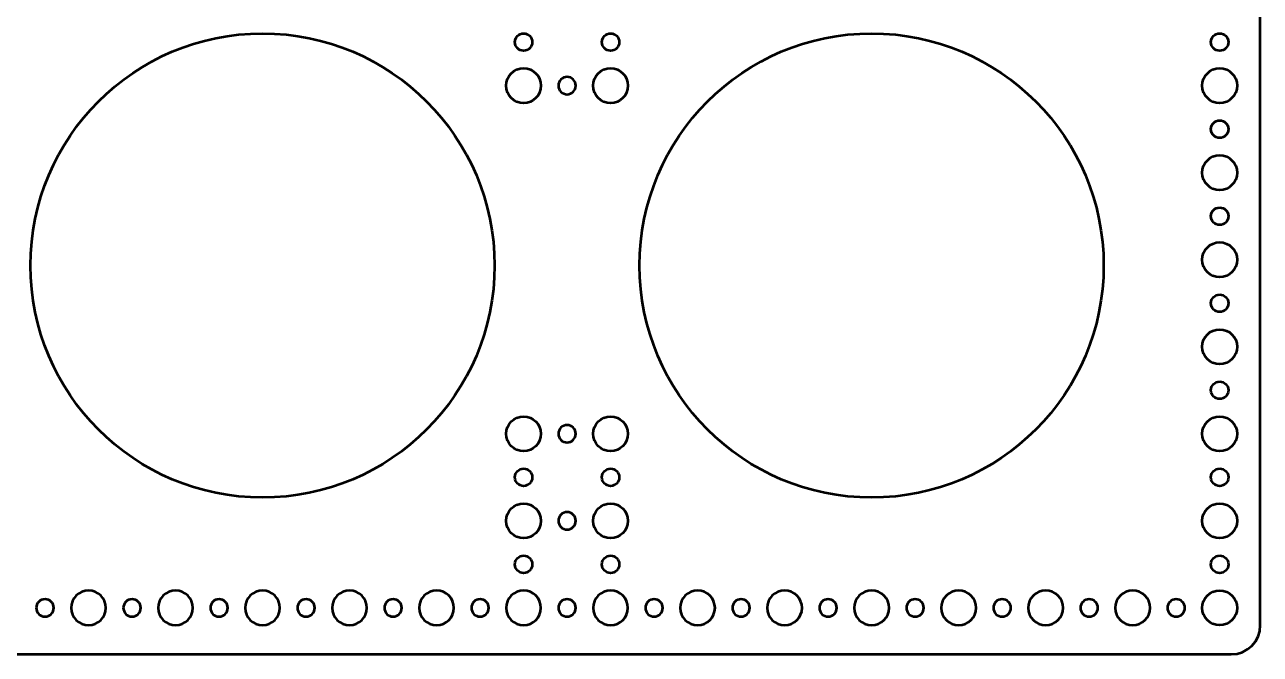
# Model space of a CAD drawing. Header units: centimetres. Extents: x -32.2 to 38.2, y -18.7 to 17.2.
# Drawn here: x 16.9 to 38.2, y -18.7 to -7.85 of the extents above; entities that cross this region are included whole.
import ezdxf

# ---------------------------------------------------------------- set-up
doc = ezdxf.new("R2010")
doc.units = ezdxf.units.CM
doc.header["$MEASUREMENT"] = 0
doc.layers.add('Layer 1', color=7, linetype='Continuous')

msp = doc.modelspace()

# ---------------------------------------------------------------- linework, layer by layer
at = {"layer": 'Layer 1', "lineweight": 53}
for centre, major_axis in [((21, -12), (0, 4)), ((25.5, -8.15), (0, 0.15)), ((27, -8.15), (0, 0.15)), ((31.5, -12), (0, 4)), ((37.5, -8.15), (0, 0.15)), ((25.50001, -8.90001), (0, 0.30001)), ((27.00001, -8.90001), (0, 0.30001)), ((37.50001, -8.90001), (0, 0.30001)), ((37.5, -9.65), (0, 0.15)), ((37.50001, -10.40001), (0, 0.30001)), ((37.5, -11.15), (0, 0.15)), ((37.50001, -11.90001), (0, 0.30001)), ((37.5, -12.65), (0, 0.15)), ((37.50001, -13.40001), (0, 0.30001)), ((37.5, -14.15), (0, 0.15)), ((25.50001, -14.90001), (0, 0.30001)), ((27.00001, -14.90001), (0, 0.30001)), ((37.50001, -14.90001), (0, 0.30001)), ((25.5, -15.65), (0, 0.15)), ((27, -15.65), (0, 0.15)), ((37.5, -15.65), (0, 0.15)), ((25.50001, -16.40001), (0, 0.30001)), ((27.00001, -16.40001), (0, 0.30001)), ((37.50001, -16.40001), (0, 0.30001)), ((25.5, -17.15), (0, 0.15)), ((27, -17.15), (0, 0.15)), ((37.5, -17.15), (0, 0.15)), ((37.50001, -17.90001), (0, 0.30001))]:
    msp.add_ellipse(centre, major_axis=major_axis, ratio=1, dxfattribs=at)
for points, knots in [([(3.8, -18.2), (3.8, -18.2), (3.8, 16.7), (3.8, 16.7), (3.8, 16.7), (3.8, 16.97614), (4.02386, 17.2), (4.3, 17.2), (4.3, 17.2), (4.3, 17.2), (37.7, 17.2), (37.7, 17.2), (37.7, 17.2), (37.97614, 17.2), (38.2, 16.97614), (38.2, 16.7), (38.2, 16.7), (38.2, 16.7), (38.2, -18.2), (38.2, -18.2), (38.2, -18.2), (38.2, -18.47614), (37.97614, -18.7), (37.7, -18.7), (37.7, -18.7), (37.7, -18.7), (4.3, -18.7), (4.3, -18.7), (4.3, -18.7), (4.02386, -18.7), (3.8, -18.47614), (3.8, -18.2)], [0, 0, 0, 0, 0.11111111, 0.11111111, 0.11111111, 0.11111111, 0.22222222, 0.22222222, 0.22222222, 0.22222222, 0.33333333, 0.33333333, 0.33333333, 0.33333333, 0.44444444, 0.44444444, 0.44444444, 0.44444444, 0.55555556, 0.55555556, 0.55555556, 0.55555556, 0.66666667, 0.66666667, 0.66666667, 0.66666667, 0.77777778, 0.77777778, 0.77777778, 0.77777778, 1, 1, 1, 1]), ([(26.1, -8.9), (26.1, -8.81716), (26.16716, -8.75), (26.25, -8.75), (26.25, -8.75), (26.33284, -8.75), (26.4, -8.81716), (26.4, -8.9), (26.4, -8.9), (26.4, -8.98284), (26.33284, -9.05), (26.25, -9.05), (26.25, -9.05), (26.16716, -9.05), (26.1, -8.98284), (26.1, -8.9)], [0, 0, 0, 0, 0.2, 0.2, 0.2, 0.2, 0.4, 0.4, 0.4, 0.4, 0.6, 0.6, 0.6, 0.6, 1, 1, 1, 1]), ([(26.1, -14.9), (26.1, -14.81716), (26.16716, -14.75), (26.25, -14.75), (26.25, -14.75), (26.33284, -14.75), (26.4, -14.81716), (26.4, -14.9), (26.4, -14.9), (26.4, -14.98284), (26.33284, -15.05), (26.25, -15.05), (26.25, -15.05), (26.16716, -15.05), (26.1, -14.98284), (26.1, -14.9)], [0, 0, 0, 0, 0.2, 0.2, 0.2, 0.2, 0.4, 0.4, 0.4, 0.4, 0.6, 0.6, 0.6, 0.6, 1, 1, 1, 1]), ([(26.1, -16.4), (26.1, -16.31716), (26.16716, -16.25), (26.25, -16.25), (26.25, -16.25), (26.33284, -16.25), (26.4, -16.31716), (26.4, -16.4), (26.4, -16.4), (26.4, -16.48284), (26.33284, -16.55), (26.25, -16.55), (26.25, -16.55), (26.16716, -16.55), (26.1, -16.48284), (26.1, -16.4)], [0, 0, 0, 0, 0.2, 0.2, 0.2, 0.2, 0.4, 0.4, 0.4, 0.4, 0.6, 0.6, 0.6, 0.6, 1, 1, 1, 1]), ([(17.7, -17.9), (17.7, -17.73431), (17.83431, -17.6), (18, -17.6), (18, -17.6), (18.16569, -17.6), (18.3, -17.73431), (18.3, -17.9), (18.3, -17.9), (18.3, -18.06569), (18.16569, -18.2), (18, -18.2), (18, -18.2), (17.83431, -18.2), (17.7, -18.06569), (17.7, -17.9)], [0, 0, 0, 0, 0.2, 0.2, 0.2, 0.2, 0.4, 0.4, 0.4, 0.4, 0.6, 0.6, 0.6, 0.6, 1, 1, 1, 1]), ([(19.2, -17.9), (19.2, -17.73431), (19.33431, -17.6), (19.5, -17.6), (19.5, -17.6), (19.66569, -17.6), (19.8, -17.73431), (19.8, -17.9), (19.8, -17.9), (19.8, -18.06569), (19.66569, -18.2), (19.5, -18.2), (19.5, -18.2), (19.33431, -18.2), (19.2, -18.06569), (19.2, -17.9)], [0, 0, 0, 0, 0.2, 0.2, 0.2, 0.2, 0.4, 0.4, 0.4, 0.4, 0.6, 0.6, 0.6, 0.6, 1, 1, 1, 1]), ([(20.7, -17.9), (20.7, -17.73431), (20.83431, -17.6), (21, -17.6), (21, -17.6), (21.16569, -17.6), (21.3, -17.73431), (21.3, -17.9), (21.3, -17.9), (21.3, -18.06569), (21.16569, -18.2), (21, -18.2), (21, -18.2), (20.83431, -18.2), (20.7, -18.06569), (20.7, -17.9)], [0, 0, 0, 0, 0.2, 0.2, 0.2, 0.2, 0.4, 0.4, 0.4, 0.4, 0.6, 0.6, 0.6, 0.6, 1, 1, 1, 1]), ([(22.2, -17.9), (22.2, -17.73431), (22.33431, -17.6), (22.5, -17.6), (22.5, -17.6), (22.66569, -17.6), (22.8, -17.73431), (22.8, -17.9), (22.8, -17.9), (22.8, -18.06569), (22.66569, -18.2), (22.5, -18.2), (22.5, -18.2), (22.33431, -18.2), (22.2, -18.06569), (22.2, -17.9)], [0, 0, 0, 0, 0.2, 0.2, 0.2, 0.2, 0.4, 0.4, 0.4, 0.4, 0.6, 0.6, 0.6, 0.6, 1, 1, 1, 1]), ([(23.7, -17.9), (23.7, -17.73431), (23.83431, -17.6), (24, -17.6), (24, -17.6), (24.16569, -17.6), (24.3, -17.73431), (24.3, -17.9), (24.3, -17.9), (24.3, -18.06569), (24.16569, -18.2), (24, -18.2), (24, -18.2), (23.83431, -18.2), (23.7, -18.06569), (23.7, -17.9)], [0, 0, 0, 0, 0.2, 0.2, 0.2, 0.2, 0.4, 0.4, 0.4, 0.4, 0.6, 0.6, 0.6, 0.6, 1, 1, 1, 1]), ([(25.2, -17.9), (25.2, -17.73431), (25.33431, -17.6), (25.5, -17.6), (25.5, -17.6), (25.66569, -17.6), (25.8, -17.73431), (25.8, -17.9), (25.8, -17.9), (25.8, -18.06569), (25.66569, -18.2), (25.5, -18.2), (25.5, -18.2), (25.33431, -18.2), (25.2, -18.06569), (25.2, -17.9)], [0, 0, 0, 0, 0.2, 0.2, 0.2, 0.2, 0.4, 0.4, 0.4, 0.4, 0.6, 0.6, 0.6, 0.6, 1, 1, 1, 1]), ([(26.7, -17.9), (26.7, -17.73431), (26.83431, -17.6), (27, -17.6), (27, -17.6), (27.16569, -17.6), (27.3, -17.73431), (27.3, -17.9), (27.3, -17.9), (27.3, -18.06569), (27.16569, -18.2), (27, -18.2), (27, -18.2), (26.83431, -18.2), (26.7, -18.06569), (26.7, -17.9)], [0, 0, 0, 0, 0.2, 0.2, 0.2, 0.2, 0.4, 0.4, 0.4, 0.4, 0.6, 0.6, 0.6, 0.6, 1, 1, 1, 1]), ([(28.2, -17.9), (28.2, -17.73431), (28.33431, -17.6), (28.5, -17.6), (28.5, -17.6), (28.66569, -17.6), (28.8, -17.73431), (28.8, -17.9), (28.8, -17.9), (28.8, -18.06569), (28.66569, -18.2), (28.5, -18.2), (28.5, -18.2), (28.33431, -18.2), (28.2, -18.06569), (28.2, -17.9)], [0, 0, 0, 0, 0.2, 0.2, 0.2, 0.2, 0.4, 0.4, 0.4, 0.4, 0.6, 0.6, 0.6, 0.6, 1, 1, 1, 1]), ([(29.7, -17.9), (29.7, -17.73431), (29.83431, -17.6), (30, -17.6), (30, -17.6), (30.16569, -17.6), (30.3, -17.73431), (30.3, -17.9), (30.3, -17.9), (30.3, -18.06569), (30.16569, -18.2), (30, -18.2), (30, -18.2), (29.83431, -18.2), (29.7, -18.06569), (29.7, -17.9)], [0, 0, 0, 0, 0.2, 0.2, 0.2, 0.2, 0.4, 0.4, 0.4, 0.4, 0.6, 0.6, 0.6, 0.6, 1, 1, 1, 1]), ([(31.2, -17.9), (31.2, -17.73431), (31.33431, -17.6), (31.5, -17.6), (31.5, -17.6), (31.66569, -17.6), (31.8, -17.73431), (31.8, -17.9), (31.8, -17.9), (31.8, -18.06569), (31.66569, -18.2), (31.5, -18.2), (31.5, -18.2), (31.33431, -18.2), (31.2, -18.06569), (31.2, -17.9)], [0, 0, 0, 0, 0.2, 0.2, 0.2, 0.2, 0.4, 0.4, 0.4, 0.4, 0.6, 0.6, 0.6, 0.6, 1, 1, 1, 1]), ([(32.7, -17.9), (32.7, -17.73431), (32.83431, -17.6), (33, -17.6), (33, -17.6), (33.16569, -17.6), (33.3, -17.73431), (33.3, -17.9), (33.3, -17.9), (33.3, -18.06569), (33.16569, -18.2), (33, -18.2), (33, -18.2), (32.83431, -18.2), (32.7, -18.06569), (32.7, -17.9)], [0, 0, 0, 0, 0.2, 0.2, 0.2, 0.2, 0.4, 0.4, 0.4, 0.4, 0.6, 0.6, 0.6, 0.6, 1, 1, 1, 1]), ([(34.2, -17.9), (34.2, -17.73431), (34.33431, -17.6), (34.5, -17.6), (34.5, -17.6), (34.66569, -17.6), (34.8, -17.73431), (34.8, -17.9), (34.8, -17.9), (34.8, -18.06569), (34.66569, -18.2), (34.5, -18.2), (34.5, -18.2), (34.33431, -18.2), (34.2, -18.06569), (34.2, -17.9)], [0, 0, 0, 0, 0.2, 0.2, 0.2, 0.2, 0.4, 0.4, 0.4, 0.4, 0.6, 0.6, 0.6, 0.6, 1, 1, 1, 1]), ([(35.7, -17.9), (35.7, -17.73431), (35.83431, -17.6), (36, -17.6), (36, -17.6), (36.16569, -17.6), (36.3, -17.73431), (36.3, -17.9), (36.3, -17.9), (36.3, -18.06569), (36.16569, -18.2), (36, -18.2), (36, -18.2), (35.83431, -18.2), (35.7, -18.06569), (35.7, -17.9)], [0, 0, 0, 0, 0.2, 0.2, 0.2, 0.2, 0.4, 0.4, 0.4, 0.4, 0.6, 0.6, 0.6, 0.6, 1, 1, 1, 1]), ([(17.1, -17.9), (17.1, -17.81716), (17.16716, -17.75), (17.25, -17.75), (17.25, -17.75), (17.33284, -17.75), (17.4, -17.81716), (17.4, -17.9), (17.4, -17.9), (17.4, -17.98284), (17.33284, -18.05), (17.25, -18.05), (17.25, -18.05), (17.16716, -18.05), (17.1, -17.98284), (17.1, -17.9)], [0, 0, 0, 0, 0.2, 0.2, 0.2, 0.2, 0.4, 0.4, 0.4, 0.4, 0.6, 0.6, 0.6, 0.6, 1, 1, 1, 1]), ([(18.6, -17.9), (18.6, -17.81716), (18.66716, -17.75), (18.75, -17.75), (18.75, -17.75), (18.83284, -17.75), (18.9, -17.81716), (18.9, -17.9), (18.9, -17.9), (18.9, -17.98284), (18.83284, -18.05), (18.75, -18.05), (18.75, -18.05), (18.66716, -18.05), (18.6, -17.98284), (18.6, -17.9)], [0, 0, 0, 0, 0.2, 0.2, 0.2, 0.2, 0.4, 0.4, 0.4, 0.4, 0.6, 0.6, 0.6, 0.6, 1, 1, 1, 1]), ([(20.1, -17.9), (20.1, -17.81716), (20.16716, -17.75), (20.25, -17.75), (20.25, -17.75), (20.33284, -17.75), (20.4, -17.81716), (20.4, -17.9), (20.4, -17.9), (20.4, -17.98284), (20.33284, -18.05), (20.25, -18.05), (20.25, -18.05), (20.16716, -18.05), (20.1, -17.98284), (20.1, -17.9)], [0, 0, 0, 0, 0.2, 0.2, 0.2, 0.2, 0.4, 0.4, 0.4, 0.4, 0.6, 0.6, 0.6, 0.6, 1, 1, 1, 1]), ([(21.6, -17.9), (21.6, -17.81716), (21.66716, -17.75), (21.75, -17.75), (21.75, -17.75), (21.83284, -17.75), (21.9, -17.81716), (21.9, -17.9), (21.9, -17.9), (21.9, -17.98284), (21.83284, -18.05), (21.75, -18.05), (21.75, -18.05), (21.66716, -18.05), (21.6, -17.98284), (21.6, -17.9)], [0, 0, 0, 0, 0.2, 0.2, 0.2, 0.2, 0.4, 0.4, 0.4, 0.4, 0.6, 0.6, 0.6, 0.6, 1, 1, 1, 1]), ([(23.1, -17.9), (23.1, -17.81716), (23.16716, -17.75), (23.25, -17.75), (23.25, -17.75), (23.33284, -17.75), (23.4, -17.81716), (23.4, -17.9), (23.4, -17.9), (23.4, -17.98284), (23.33284, -18.05), (23.25, -18.05), (23.25, -18.05), (23.16716, -18.05), (23.1, -17.98284), (23.1, -17.9)], [0, 0, 0, 0, 0.2, 0.2, 0.2, 0.2, 0.4, 0.4, 0.4, 0.4, 0.6, 0.6, 0.6, 0.6, 1, 1, 1, 1]), ([(24.6, -17.9), (24.6, -17.81716), (24.66716, -17.75), (24.75, -17.75), (24.75, -17.75), (24.83284, -17.75), (24.9, -17.81716), (24.9, -17.9), (24.9, -17.9), (24.9, -17.98284), (24.83284, -18.05), (24.75, -18.05), (24.75, -18.05), (24.66716, -18.05), (24.6, -17.98284), (24.6, -17.9)], [0, 0, 0, 0, 0.2, 0.2, 0.2, 0.2, 0.4, 0.4, 0.4, 0.4, 0.6, 0.6, 0.6, 0.6, 1, 1, 1, 1]), ([(26.1, -17.9), (26.1, -17.81716), (26.16716, -17.75), (26.25, -17.75), (26.25, -17.75), (26.33284, -17.75), (26.4, -17.81716), (26.4, -17.9), (26.4, -17.9), (26.4, -17.98284), (26.33284, -18.05), (26.25, -18.05), (26.25, -18.05), (26.16716, -18.05), (26.1, -17.98284), (26.1, -17.9)], [0, 0, 0, 0, 0.2, 0.2, 0.2, 0.2, 0.4, 0.4, 0.4, 0.4, 0.6, 0.6, 0.6, 0.6, 1, 1, 1, 1]), ([(27.6, -17.9), (27.6, -17.81716), (27.66716, -17.75), (27.75, -17.75), (27.75, -17.75), (27.83284, -17.75), (27.9, -17.81716), (27.9, -17.9), (27.9, -17.9), (27.9, -17.98284), (27.83284, -18.05), (27.75, -18.05), (27.75, -18.05), (27.66716, -18.05), (27.6, -17.98284), (27.6, -17.9)], [0, 0, 0, 0, 0.2, 0.2, 0.2, 0.2, 0.4, 0.4, 0.4, 0.4, 0.6, 0.6, 0.6, 0.6, 1, 1, 1, 1]), ([(29.1, -17.9), (29.1, -17.81716), (29.16716, -17.75), (29.25, -17.75), (29.25, -17.75), (29.33284, -17.75), (29.4, -17.81716), (29.4, -17.9), (29.4, -17.9), (29.4, -17.98284), (29.33284, -18.05), (29.25, -18.05), (29.25, -18.05), (29.16716, -18.05), (29.1, -17.98284), (29.1, -17.9)], [0, 0, 0, 0, 0.2, 0.2, 0.2, 0.2, 0.4, 0.4, 0.4, 0.4, 0.6, 0.6, 0.6, 0.6, 1, 1, 1, 1]), ([(30.6, -17.9), (30.6, -17.81716), (30.66716, -17.75), (30.75, -17.75), (30.75, -17.75), (30.83284, -17.75), (30.9, -17.81716), (30.9, -17.9), (30.9, -17.9), (30.9, -17.98284), (30.83284, -18.05), (30.75, -18.05), (30.75, -18.05), (30.66716, -18.05), (30.6, -17.98284), (30.6, -17.9)], [0, 0, 0, 0, 0.2, 0.2, 0.2, 0.2, 0.4, 0.4, 0.4, 0.4, 0.6, 0.6, 0.6, 0.6, 1, 1, 1, 1]), ([(32.1, -17.9), (32.1, -17.81716), (32.16716, -17.75), (32.25, -17.75), (32.25, -17.75), (32.33284, -17.75), (32.4, -17.81716), (32.4, -17.9), (32.4, -17.9), (32.4, -17.98284), (32.33284, -18.05), (32.25, -18.05), (32.25, -18.05), (32.16716, -18.05), (32.1, -17.98284), (32.1, -17.9)], [0, 0, 0, 0, 0.2, 0.2, 0.2, 0.2, 0.4, 0.4, 0.4, 0.4, 0.6, 0.6, 0.6, 0.6, 1, 1, 1, 1]), ([(33.6, -17.9), (33.6, -17.81716), (33.66716, -17.75), (33.75, -17.75), (33.75, -17.75), (33.83284, -17.75), (33.9, -17.81716), (33.9, -17.9), (33.9, -17.9), (33.9, -17.98284), (33.83284, -18.05), (33.75, -18.05), (33.75, -18.05), (33.66716, -18.05), (33.6, -17.98284), (33.6, -17.9)], [0, 0, 0, 0, 0.2, 0.2, 0.2, 0.2, 0.4, 0.4, 0.4, 0.4, 0.6, 0.6, 0.6, 0.6, 1, 1, 1, 1]), ([(35.1, -17.9), (35.1, -17.81716), (35.16716, -17.75), (35.25, -17.75), (35.25, -17.75), (35.33284, -17.75), (35.4, -17.81716), (35.4, -17.9), (35.4, -17.9), (35.4, -17.98284), (35.33284, -18.05), (35.25, -18.05), (35.25, -18.05), (35.16716, -18.05), (35.1, -17.98284), (35.1, -17.9)], [0, 0, 0, 0, 0.2, 0.2, 0.2, 0.2, 0.4, 0.4, 0.4, 0.4, 0.6, 0.6, 0.6, 0.6, 1, 1, 1, 1]), ([(36.6, -17.9), (36.6, -17.81716), (36.66716, -17.75), (36.75, -17.75), (36.75, -17.75), (36.83284, -17.75), (36.9, -17.81716), (36.9, -17.9), (36.9, -17.9), (36.9, -17.98284), (36.83284, -18.05), (36.75, -18.05), (36.75, -18.05), (36.66716, -18.05), (36.6, -17.98284), (36.6, -17.9)], [0, 0, 0, 0, 0.2, 0.2, 0.2, 0.2, 0.4, 0.4, 0.4, 0.4, 0.6, 0.6, 0.6, 0.6, 1, 1, 1, 1])]:
    msp.add_open_spline(points, degree=3, knots=knots, dxfattribs=at)

doc.saveas('drawing.dxf')
